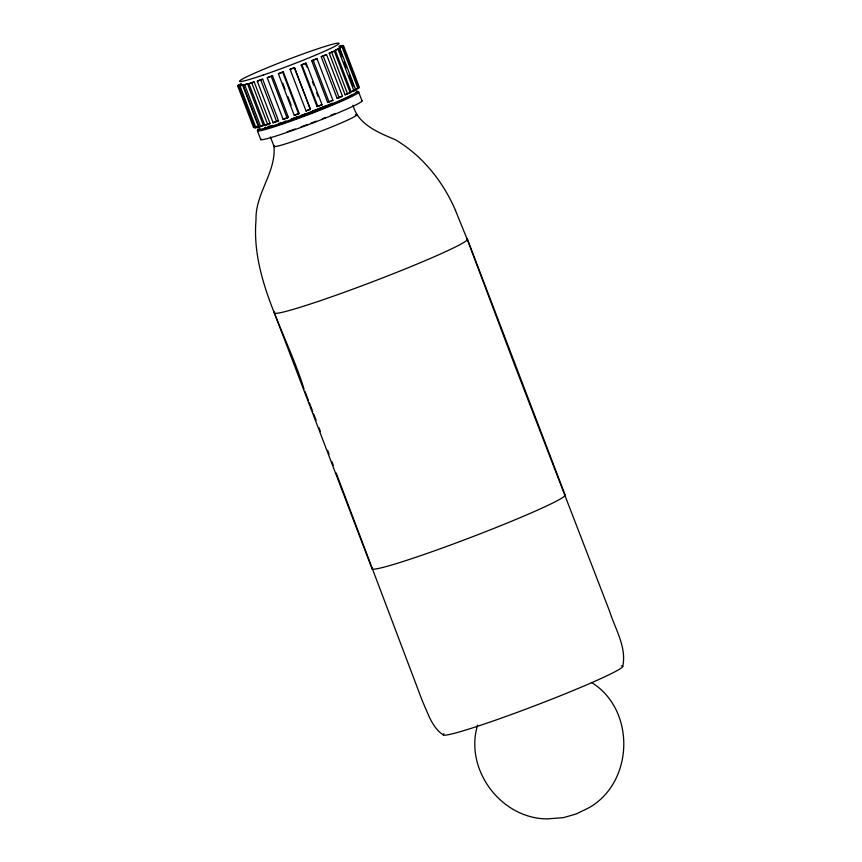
<?xml version="1.0" encoding="UTF-8"?>
<svg xmlns="http://www.w3.org/2000/svg" width="862" height="862" viewBox="0 0 862 862"><rect width="100%" height="100%" fill="white"/><g stroke="black" fill="none" stroke-linecap="round" stroke-linejoin="round"><path stroke-width="1.29" d="M274.019 146.335C276.152 172.615 255.227 193.444 256.025 219.713C250.864 279.978 286.917 333.551 304.006 388.956M622.687 666.531C626.954 647.362 615.274 629.238 609.693 611.546L515.616 367.611L467.279 239.496L455.351 210.134M477.602 725.093C464.058 769.486 501.264 819.051 547.553 818.878L563.511 817.639L576.279 813.922L589.285 807.565C634.12 781.769 635.682 709.512 591.451 682.435M242.028 94.982L238.289 85.198L241.155 83.862M278.415 73.852L279.008 73.432A53.304 3.071 -20.9 0 0 283.296 71.848L299.179 113.428L294.298 115.433L278.415 73.852L283.296 71.848M342.322 56.72L339.057 48.153L342.936 46.44L358.807 88.01L354.928 89.734A53.304 3.071 -20.9 0 0 355.758 89.131L358.807 88.01M294.298 115.433L294.89 115.002A53.304 3.071 -20.9 0 0 299.179 113.428M267.263 77.828L268.524 77.171A53.304 3.071 -20.9 0 0 272.521 75.759L288.393 117.34L283.145 119.409L267.263 77.828L272.521 75.759M335.253 50.287L339.865 48.358L355.737 89.939L353.98 90.866L351.136 91.868L335.253 50.287A53.304 3.071 -20.9 0 0 337.02 49.36L339.865 48.358M283.145 119.409L284.395 118.74A53.304 3.071 -20.9 0 0 288.393 117.34M257.285 81.211L259.139 80.338A53.304 3.071 -20.9 0 0 262.641 79.175L278.523 120.755L273.157 122.781L257.285 81.211L262.641 79.175M329.219 53.207L334.327 51.16L350.198 92.73L345.102 94.788L329.219 53.207A53.304 3.071 -20.9 0 0 331.827 51.979L334.327 51.16M273.157 122.781L275.021 121.919A53.304 3.071 -20.9 0 0 278.523 120.755M248.978 83.808L251.338 82.784A53.304 3.071 -20.9 0 0 254.171 81.922L270.054 123.492L264.849 125.389L248.978 83.808L254.171 81.922M321.257 56.752L326.59 54.694L342.473 96.264L337.128 98.333L321.257 56.752A53.304 3.071 -20.9 0 0 324.575 55.297L326.59 54.694M264.849 125.389L267.209 124.354A53.304 3.071 -20.9 0 0 270.054 123.492M242.75 85.51L245.508 84.368A53.304 3.071 -20.9 0 0 247.523 83.862L263.406 125.432L260.658 126.574L258.632 127.091L242.75 85.51L247.523 83.862M311.742 60.749L317.054 58.778L332.937 100.358L327.625 102.33L311.742 60.749A53.304 3.071 -20.9 0 0 315.611 59.144L317.054 58.778M258.632 127.091L261.38 125.949A53.304 3.071 -20.9 0 0 263.406 125.432M238.925 86.232L241.931 85.036A53.304 3.071 -20.9 0 0 243.041 84.885L258.923 126.466L255.917 127.662L254.807 127.802L238.925 86.232L243.041 84.885M339.175 46.354L342.3 45.406L339.294 46.602A53.304 3.071 -20.9 0 0 339.132 46.623M301.172 65.006L306.193 63.228L322.076 104.808L317.054 106.586L301.172 65.006A53.304 3.071 -20.9 0 0 305.407 63.325L306.193 63.228M254.807 127.802L257.813 126.617A53.304 3.071 -20.9 0 0 258.923 126.466M237.696 85.92L240.8 84.735A53.304 3.071 -20.9 0 0 240.951 84.961L237.696 85.92L253.568 127.501M343.378 45.481L340.274 46.677A53.304 3.071 -20.9 0 1 340.425 46.904L343.529 45.718L359.26 87.062M294.545 67.796L290.085 69.305A53.304 3.071 -20.9 0 0 294.448 67.635L310.428 109.377L305.956 110.886A53.304 3.071 -20.9 0 0 310.32 109.215L310.428 109.377M342.936 46.44L339.887 47.561A53.304 3.071 -20.9 0 1 339.057 48.153M238.289 85.198L241.338 84.077M355.737 89.939L352.903 90.93A53.304 3.071 -20.9 0 1 351.136 91.868M350.198 92.73L347.709 93.559A53.304 3.071 -20.9 0 1 345.102 94.788M342.473 96.264L340.458 96.878A53.304 3.071 -20.9 0 1 337.128 98.333M331.493 100.725L332.937 100.358M322.076 104.808L321.278 104.905A53.304 3.071 -20.9 0 1 317.054 106.586M443.51 735.006C436.635 730.782 432.476 723.714 429.104 716.602L422.283 700.763L336.169 472.958M455.599 210.64C443.24 181.774 422.692 155.914 395.507 139.806C378.784 132.716 357.989 124.667 353 105.207M304.976 391.467L308.359 400.227M309.329 402.737L312.712 411.497M313.682 413.997L316.106 420.268M319.005 427.778L320.459 431.539M467.323 238.957L565.03 494.81M342.106 47.033L357.978 88.614M358.635 92.019L361.965 100.735M344.186 61.611L346.524 67.721M349.325 75.059L353.528 86.06M338.098 49.296L353.98 90.866M331.719 52.377L347.591 93.958M323.272 56.138L339.143 97.718M313.186 60.383L329.058 101.964M305.407 63.325L306.807 66.999M312.41 81.674L313.811 85.338M316.613 92.676L318.013 96.35M301.969 64.909L317.841 106.479M294.448 67.635L310.32 109.215M290.085 69.305L306.064 111.047M282.704 72.279L298.586 113.849M282.747 83.205L285.074 89.325M287.886 96.663L291.151 105.218M271.261 76.427L287.143 118.008M260.787 80.047L276.67 121.628M251.812 82.957L267.683 124.527M270.42 136.95L274.084 146.529M244.776 85.004L260.658 126.574M257.447 130.916L260.777 139.644M240.045 86.081L255.917 127.662M245.756 104.765L247.157 108.44M250.896 118.223L252.297 121.887M274.439 313.111L372.147 568.974M327.635 450.352L329.058 454.112M331.902 461.655L333.325 465.426M564.578 494.648A103.408 5.948 -20.9 0 1 469.327 537.974A103.408 5.948 -20.9 0 1 372.438 567.832M466.87 238.785A103.408 5.948 -20.9 0 1 371.63 282.122A103.408 5.948 -20.9 0 1 274.73 311.979M361.728 100.649A54.241 3.125 -20.9 0 1 311.764 123.385A54.241 3.125 -20.9 0 1 260.938 139.041M356.006 92.137A54.241 3.125 -20.9 0 1 308.434 114.657A54.241 3.125 -20.9 0 1 259.828 128.783M351.136 95.154A46.139 2.651 -20.9 0 1 308.37 114.183A46.139 2.651 -20.9 0 1 264.968 127.975M265.14 127.501A46.139 2.651 -20.9 0 1 265.561 127.145M335.393 113.418A46.139 2.651 -20.9 0 1 330.965 115.271M325.308 117.577A46.139 2.651 -20.9 0 1 322.356 118.762M316.311 121.133A46.139 2.651 -20.9 0 1 311.193 123.104M307.098 124.645A46.139 2.651 -20.9 0 1 301.032 126.886M295.181 128.988A46.139 2.651 -20.9 0 1 287.057 131.789M356.297 88.387A53.304 3.071 -20.9 0 1 356.297 88.484M330.221 101.253A53.304 3.071 -20.9 0 1 327.625 102.33M256.822 126.542A53.304 3.071 -20.9 0 1 256.682 126.315M356.556 91.07A53.304 3.071 -20.9 0 1 309.76 112.76A53.304 3.071 -20.9 0 1 258.029 128.837M332.463 103.171A46.139 2.651 -20.9 0 1 291.41 119.096M285.882 121.025A46.139 2.651 -20.9 0 1 284.137 121.617M280.807 122.727A46.139 2.651 -20.9 0 1 278.469 123.481M272.37 125.346A46.139 2.651 -20.9 0 1 267.899 126.52M355.37 114.743A44.264 2.543 -20.9 0 1 317.162 132.694A44.264 2.543 -20.9 0 1 274.612 145.7M326.396 105.584A44.264 2.543 -20.9 0 1 312.335 111.209M306.441 113.472A44.264 2.543 -20.9 0 1 301.538 115.303M297.681 116.726A44.264 2.543 -20.9 0 1 292.067 118.74M621.448 665.884A96.016 5.528 -20.9 0 1 535.151 705.622A96.016 5.528 -20.9 0 1 443.898 733.713M263.179 75.059A53.304 3.071 -20.9 0 0 339.068 43.477A53.304 3.071 -20.9 0 0 265.593 68.454A53.304 3.071 -20.9 0 0 263.179 75.059"/></g></svg>
